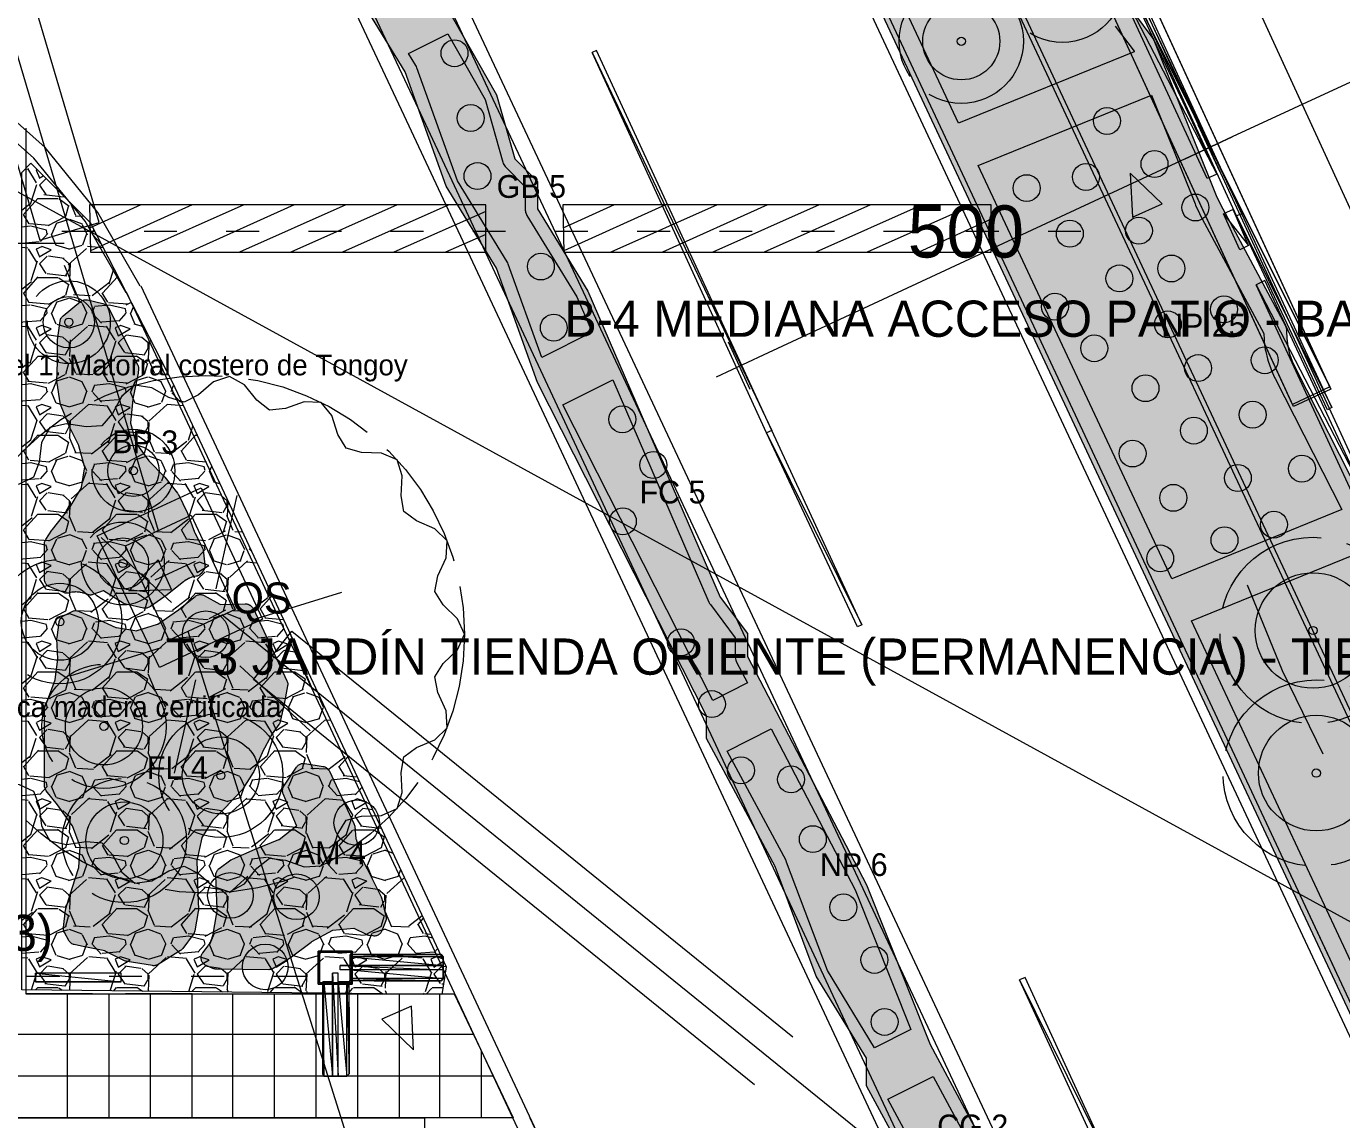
# Model space of a CAD drawing. Header units: metres. Extents: x 1 to 213, y 1 to 147.
# Drawn here: x 90.27 to 102.97, y 90.51 to 101.07 of the extents above; entities that cross this region are included whole.
import ezdxf

# ---------------------------------------------------------------- set-up
doc = ezdxf.new("R2010")
doc.units = ezdxf.units.M
doc.linetypes.add('DASHED', pattern=[1.524, 1.27, -0.254])
doc.layers.get('0').update_dxf_attribs({"lineweight": 0, "plot": 0})
for name, color, linetype, lineweight, plot in [('00-BASE-ARQUITECTURA', 8, 'Continuous', 0, False), ('00-BASE-TEXTO', 8, 'Continuous', 0, False), ('PJ-ARBOLES', 94, 'Continuous', 0, False), ('PJ-ARBUSTOS', 82, 'Continuous', 0, False), ('PJ-COPA-ADULTA', 8, 'DASHED', 0, False), ('PJ-CUBRESUELOS', 150, 'Continuous', 0, False), ('PJ-ETIQUETAS', 7, 'Continuous', 0, False), ('PJ-GRAVILLA', 42, 'Continuous', 0, False), ('PJ-HERBACEAS', 212, 'Continuous', 0, False), ('PJ-LIMITE-JARDIN', 7, 'Continuous', 0, False), ('PJ-MASAS', 92, 'Continuous', 0, False), ('PJ-MASAS-RELLENO', 92, 'Continuous', 0, False), ('PJ-MOBILIARIO', 34, 'Continuous', 0, False), ('PJ-RIEGO-SECTORES', 5, 'Continuous', 0, False), ('PJ-ZONAS-TIPOLOGIA', 30, 'Continuous', 0, False)]:
    doc.layers.add(name, color=color, linetype=linetype, lineweight=lineweight, plot=plot)

# ---------------------------------------------------------------- blocks, each defined once
blk = doc.blocks.new('PJ_GB')
blk.add_circle((0, 0), 0.13)
for tag, p, height in [('CODIGO', (0.15, 0.15), 0.2), ('ESPECIE', (0.15, -0.1), 0.15), ('ZONA', (0.15, -0.3), 0.15)]:
    blk.add_attdef(tag, p, '', height=height)
blk = doc.blocks.new('PJ_FC')
blk.add_circle((0, 0), 0.13)
for tag, p, height in [('CODIGO', (0.15, 0.15), 0.2), ('ESPECIE', (0.15, -0.1), 0.15), ('ZONA', (0.15, -0.3), 0.15)]:
    blk.add_attdef(tag, p, '', height=height)
blk = doc.blocks.new('PJ_NP')
blk.add_circle((0, 0), 0.13)
for tag, p, height in [('CODIGO', (0.15, 0.15), 0.2), ('ESPECIE', (0.15, -0.1), 0.15), ('ZONA', (0.15, -0.3), 0.15)]:
    blk.add_attdef(tag, p, '', height=height)
blk = doc.blocks.new('PJ_QS')
for p, q in [((0.1, 0.439), (0.305, 1.341)), ((-0.33, 0.306), (-1.009, 0.934)), ((0.43, 0.133), (1.314, 0.406)), ((-0.43, -0.133), (-1.314, -0.406)), ((0.33, -0.306), (1.009, -0.934)), ((-0.1, -0.439), (-0.305, -1.341))]:
    blk.add_line(p, q)
blk.add_lwpolyline([(2.5, 0), (2.433, 0.15), (2.295, 0.284), (2.212, 0.413), (2.243, 0.564), (2.323, 0.739), (2.331, 0.903), (2.214, 1.019), (2.037, 1.094), (1.913, 1.184), (1.887, 1.336), (1.899, 1.528), (1.848, 1.684), (1.697, 1.75), (1.505, 1.756), (1.356, 1.796), (1.277, 1.928), (1.219, 2.111), (1.114, 2.238), (0.95, 2.245), (0.769, 2.181), (0.616, 2.164), (0.495, 2.259), (0.374, 2.409), (0.231, 2.489), (0.075, 2.436), (-0.071, 2.311), (-0.208, 2.24), (-0.355, 2.285), (-0.521, 2.381), (-0.684, 2.405), (-0.81, 2.299), (-0.901, 2.13), (-1.003, 2.014), (-1.156, 2.003), (-1.346, 2.032), (-1.507, 1.995), (-1.586, 1.851), (-1.61, 1.66), (-1.663, 1.516), (-1.802, 1.45), (-1.989, 1.408), (-2.126, 1.316), (-2.147, 1.153), (-2.101, 0.967), (-2.098, 0.813), (-2.204, 0.701), (-2.364, 0.595), (-2.457, 0.459), (-2.419, 0.3), (-2.308, 0.142), (-2.25, 0), (-2.308, -0.142), (-2.419, -0.3), (-2.457, -0.459), (-2.364, -0.595), (-2.204, -0.701), (-2.098, -0.813), (-2.101, -0.967), (-2.147, -1.153), (-2.126, -1.316), (-1.989, -1.408), (-1.802, -1.45), (-1.663, -1.516), (-1.61, -1.66), (-1.586, -1.851), (-1.507, -1.995), (-1.346, -2.032), (-1.156, -2.003), (-1.003, -2.014), (-0.901, -2.13), (-0.81, -2.299), (-0.684, -2.405), (-0.521, -2.381), (-0.355, -2.285), (-0.208, -2.24), (-0.071, -2.311), (0.075, -2.436), (0.231, -2.489), (0.374, -2.409), (0.495, -2.259), (0.616, -2.164), (0.769, -2.181), (0.95, -2.245), (1.114, -2.238), (1.219, -2.111), (1.277, -1.928), (1.356, -1.796), (1.505, -1.756), (1.697, -1.75), (1.848, -1.684), (1.899, -1.528), (1.887, -1.336), (1.913, -1.184), (2.037, -1.094), (2.214, -1.019), (2.331, -0.903), (2.323, -0.739), (2.243, -0.564), (2.212, -0.413), (2.295, -0.284), (2.433, -0.15), (2.5, 0)], close=True)
blk.add_circle((0, 0), 0.225)
for tag, p, height in [('CODIGO', (0.15, 0.15), 0.2), ('ESPECIE', (0.15, -0.1), 0.15), ('ZONA', (0.15, -0.3), 0.15)]:
    blk.add_attdef(tag, p, '', height=height)
blk = doc.blocks.new('PJ_FL')
for radius in [0.372, 0.04]:
    blk.add_circle((0, 0), radius)
for tag, p, height in [('CODIGO', (0.15, 0.15), 0.2), ('ESPECIE', (0.15, -0.1), 0.15), ('ZONA', (0.15, -0.3), 0.15)]:
    blk.add_attdef(tag, p, '', height=height)
blk = doc.blocks.new('PJ_BP')
for radius in [0.248, 0.04]:
    blk.add_circle((0, 0), radius)
for tag, p, height in [('CODIGO', (0.15, 0.15), 0.2), ('ESPECIE', (0.15, -0.1), 0.15), ('ZONA', (0.15, -0.3), 0.15)]:
    blk.add_attdef(tag, p, '', height=height)
blk = doc.blocks.new('PJ_AM')
blk.add_circle((0, 0), 0.22)
for tag, p, height in [('CODIGO', (0.15, 0.15), 0.2), ('ESPECIE', (0.15, -0.1), 0.15), ('ZONA', (0.15, -0.3), 0.15)]:
    blk.add_attdef(tag, p, '', height=height)
blk = doc.blocks.new('PJ_HS')
for radius in [0.558, 0.04]:
    blk.add_circle((0, 0), radius)
for tag, p, height in [('CODIGO', (0.15, 0.15), 0.2), ('ESPECIE', (0.15, -0.1), 0.15), ('ZONA', (0.15, -0.3), 0.15)]:
    blk.add_attdef(tag, p, '', height=height)
blk = doc.blocks.new('PJ_BA')
for radius in [0.372, 0.04]:
    blk.add_circle((0, 0), radius)
for tag, p, height in [('CODIGO', (0.15, 0.15), 0.2), ('ESPECIE', (0.15, -0.1), 0.15), ('ZONA', (0.15, -0.3), 0.15)]:
    blk.add_attdef(tag, p, '', height=height)

msp = doc.modelspace()

# ---------------------------------------------------------------- hatches: boundary and pattern name
at = {"layer": 'PJ-GRAVILLA'}
h = msp.add_hatch(dxfattribs=at)
h.set_pattern_fill('GRAVEL', scale=0.03)
h.paths.add_polyline_path([(90.399, 107.685), (91.413, 106.759), (92.031, 105.966), (93.089, 104.069), (93.177, 103.628), (93.662, 102.835), (94.059, 101.732), (94.809, 100.409), (94.985, 99.792), (95.206, 99.571), (95.206, 99.307), (95.691, 98.513), (96.97, 95.559), (97.234, 95.206), (97.234, 94.985), (98.381, 92.781), (98.998, 91.237), (99.66, 90.002), (99.66, 89.782), (99.924, 89.473), (100.012, 89.076), (99.704, 88.768), (99.263, 88.988), (99.263, 89.209), (98.381, 90.84), (98.381, 91.105), (97.896, 91.899), (97.499, 92.957), (96.837, 94.192), (96.837, 94.412), (95.206, 97.631), (94.809, 98.734), (94.324, 99.527), (93.927, 100.63), (93.442, 101.424), (92.516, 103.584), (91.943, 104.158), (91.546, 104.29), (91.193, 104.643), (90.928, 104.687), (90.355, 105.084), (90.399, 107.685)])
h = msp.add_hatch(dxfattribs=at)
h.set_pattern_fill('GRAVEL', scale=0.03)
h.paths.add_polyline_path([(96.457, 105.666), (98.275, 106.618), (98.292, 106.626), (98.306, 106.613), (98.72, 106.2), (98.733, 106.186), (98.739, 106.168), (98.923, 105.579), (98.947, 105.515), (98.975, 105.453), (99.009, 105.393), (99.385, 104.792), (99.394, 104.775), (99.402, 104.757), (99.952, 103.304), (99.986, 103.227), (100.028, 103.153), (100.077, 103.085), (100.134, 103.022), (100.262, 102.893), (100.276, 102.878), (100.285, 102.859), (100.855, 101.394), (100.884, 101.327), (100.919, 101.264), (100.96, 101.203), (101.148, 100.953), (101.158, 100.938), (101.165, 100.922), (101.76, 99.436), (101.797, 99.356), (102.429, 98.178), (102.437, 98.16), (102.438, 98.141), (102.438, 98.131), (102.441, 98.056), (102.452, 97.982), (102.469, 97.909), (102.494, 97.838), (102.525, 97.769), (103.794, 95.272), (103.803, 95.249), (103.81, 95.226), (103.893, 94.868), (103.914, 94.794), (103.942, 94.722), (103.977, 94.653), (104.018, 94.588), (104.065, 94.527), (104.189, 94.383), (104.201, 94.368), (104.202, 94.333), (104.21, 94.253), (104.226, 94.175), (104.25, 94.099), (104.281, 94.026), (104.319, 93.956), (104.677, 93.369), (104.686, 93.353), (104.693, 93.337), (105.277, 91.836), (105.307, 91.768), (105.344, 91.702), (105.735, 91.077), (105.744, 91.06), (105.752, 91.042), (106.302, 89.59), (106.336, 89.513), (106.378, 89.439), (106.427, 89.37), (106.484, 89.307), (106.613, 89.178), (106.626, 89.164), (106.627, 89.145), (106.627, 89.137), (106.631, 89.062), (106.641, 88.986), (106.659, 88.913), (106.684, 88.841), (106.715, 88.772), (107.5, 87.241), (107.516, 87.207), (108.087, 85.779), (108.116, 85.715), (108.15, 85.654), (108.19, 85.596), (108.379, 85.344), (108.39, 85.328), (108.398, 85.309), (108.76, 84.302), (108.792, 84.227), (108.83, 84.156), (109.262, 83.449), (109.272, 83.431), (109.28, 83.413), (109.642, 82.406), (109.673, 82.331), (109.712, 82.26), (110.146, 81.551), (110.154, 81.535), (110.161, 81.519), (110.723, 80.075), (110.76, 79.993), (110.806, 79.916), (110.861, 79.845), (111.022, 79.657), (111.036, 79.639), (111.045, 79.619), (111.638, 78.094), (111.675, 78.012), (112.572, 76.303), (112.579, 76.288), (112.584, 76.271), (112.668, 75.906), (112.689, 75.832), (112.717, 75.76), (112.752, 75.692), (112.793, 75.627), (112.84, 75.566), (112.965, 75.42), (112.976, 75.406), (112.985, 75.39), (113.585, 74.103), (113.593, 74.083), (113.594, 74.078), (113.601, 74.011), (113.617, 73.934), (113.64, 73.86), (113.67, 73.787), (113.708, 73.718), (113.752, 73.653), (113.848, 73.524), (113.858, 73.51), (113.865, 73.494), (114.46, 72.008), (114.497, 71.927), (115.128, 70.749), (115.137, 70.732), (115.138, 70.712), (115.138, 70.709), (115.142, 70.632), (115.153, 70.555), (115.171, 70.48), (115.197, 70.407), (115.23, 70.336), (116.011, 68.853), (116.019, 68.835), (116.02, 68.802), (116.028, 68.722), (116.044, 68.644), (116.068, 68.568), (116.099, 68.494), (116.137, 68.424), (116.494, 67.839), (116.504, 67.821), (116.512, 67.802), (116.852, 66.857), (116.88, 66.79), (116.913, 66.726), (116.953, 66.665), (116.997, 66.608), (117.153, 66.426), (117.165, 66.41), (117.167, 66.37), (117.167, 66.37), (117.17, 66.313), (117.182, 66.235), (117.201, 66.158), (117.228, 66.084), (117.262, 66.012), (117.775, 65.06), (117.783, 65.043), (117.789, 65.025), (117.983, 64.407), (118.007, 64.339), (118.038, 64.274), (118.922, 62.589), (118.929, 62.574), (118.934, 62.557), (119.018, 62.192), (119.039, 62.118), (119.067, 62.046), (119.102, 61.977), (119.143, 61.912), (119.19, 61.851), (119.313, 61.709), (119.326, 61.691), (119.335, 61.672), (119.604, 61), (113.028, 61), (113.951, 62.424), (113.988, 62.487), (114.019, 62.554), (114.291, 63.213), (114.301, 63.235), (114.314, 63.255), (114.889, 64.045), (114.931, 64.11), (114.967, 64.179), (114.997, 64.251), (115.019, 64.326), (115.034, 64.402), (115.047, 64.494), (115.051, 64.514), (115.062, 64.531), (115.161, 64.657), (115.206, 64.722), (115.246, 64.792), (115.277, 64.865), (115.302, 64.941), (115.319, 65.019), (115.328, 65.099), (115.329, 65.179), (115.321, 65.258), (115.307, 65.337), (115.284, 65.413), (115.254, 65.487), (96.449, 105.64), (96.442, 105.657), (96.457, 105.666)])
h = msp.add_hatch(dxfattribs=at)
h.set_pattern_fill('GRAVEL', scale=0.03)
h.paths.add_polyline_path([(90.311, 99.748), (90.884, 99.175), (91.678, 97.631), (94.324, 91.987), (94.28, 91.722), (90.223, 91.766), (90.223, 99.66), (90.311, 99.748)])
at = {"layer": 'PJ-MASAS-RELLENO'}
for points in [[(99.195, 104.68), (99.197, 104.677), (99.198, 104.674), (99.746, 103.226), (99.75, 103.216), (99.784, 103.138), (99.795, 103.117), (99.837, 103.044), (99.85, 103.024), (99.899, 102.956), (99.914, 102.938), (99.971, 102.875), (99.979, 102.866), (100.089, 102.756), (100.65, 101.314), (100.653, 101.305), (100.683, 101.238), (100.692, 101.22), (100.727, 101.157), (100.737, 101.14), (100.778, 101.08), (100.784, 101.071), (100.966, 100.83), (100.968, 100.825), (99.27, 100.134), (97.402, 104.124), (99.108, 104.818), (99.195, 104.68)], [(94.698, 100.363), (94.87, 99.759), (94.874, 99.747), (94.879, 99.736), (94.885, 99.726), (94.892, 99.716), (94.901, 99.707), (95.086, 99.522), (95.086, 99.307), (95.086, 99.296), (95.088, 99.285), (95.09, 99.274), (95.094, 99.264), (95.098, 99.254), (95.103, 99.244), (95.584, 98.458), (95.732, 98.117), (95.247, 97.872), (94.922, 98.774), (94.917, 98.786), (94.911, 98.796), (94.433, 99.58), (94.04, 100.67), (94.035, 100.682), (94.029, 100.692), (93.96, 100.807), (94.338, 100.998), (94.698, 100.363)], [(101.556, 99.355), (101.56, 99.344), (101.598, 99.263), (101.603, 99.252), (102.219, 98.103), (102.222, 98.046), (102.224, 98.025), (102.234, 97.951), (102.238, 97.931), (102.255, 97.858), (102.261, 97.838), (102.286, 97.767), (102.293, 97.747), (102.324, 97.679), (102.328, 97.669), (102.972, 96.404), (101.33, 95.736), (99.461, 99.726), (101.135, 100.407), (101.556, 99.355)], [(90.443, 96.072), (90.443, 96.08), (90.444, 96.088), (90.446, 96.095), (90.449, 96.103), (90.452, 96.11), (90.456, 96.116), (90.515, 96.206), (90.519, 96.212), (90.678, 96.41), (90.681, 96.414), (90.799, 96.613), (90.8, 96.615), (90.8, 96.617), (90.831, 96.816), (90.831, 96.818), (90.83, 96.82), (90.774, 97.019), (90.774, 97.021), (90.773, 97.023), (90.676, 97.222), (90.674, 97.227), (90.598, 97.419), (90.595, 97.427), (90.593, 97.436), (90.564, 97.623), (90.563, 97.63), (90.563, 97.638), (90.569, 97.833), (90.569, 97.834), (90.568, 98.031), (90.569, 98.042), (90.593, 98.223), (90.594, 98.23), (90.596, 98.237), (90.599, 98.244), (90.602, 98.251), (90.606, 98.257), (90.611, 98.263), (90.616, 98.269), (90.622, 98.274), (90.789, 98.412), (90.796, 98.416), (90.803, 98.421), (90.81, 98.424), (90.818, 98.427), (90.826, 98.428), (90.834, 98.429), (90.842, 98.43), (90.85, 98.429), (90.858, 98.428), (91.007, 98.393), (91.015, 98.391), (91.022, 98.388), (91.029, 98.385), (91.035, 98.38), (91.041, 98.376), (91.047, 98.37), (91.052, 98.365), (91.056, 98.358), (91.06, 98.352), (91.342, 97.804), (91.345, 97.797), (91.348, 97.789), (91.35, 97.782), (91.351, 97.774), (91.351, 97.766), (91.35, 97.758), (91.347, 97.728), (91.346, 97.721), (91.296, 97.473), (91.295, 97.469), (91.274, 97.24), (91.274, 97.238), (91.274, 97.237), (91.328, 97.042), (91.329, 97.04), (91.33, 97.038), (91.451, 96.876), (91.455, 96.872), (91.6, 96.723), (91.606, 96.716), (91.727, 96.563), (91.732, 96.556), (91.736, 96.548), (91.82, 96.377), (91.823, 96.37), (91.892, 96.185), (91.894, 96.181), (91.967, 96.037), (91.97, 96.031), (91.973, 96.024), (91.974, 96.018), (91.976, 96.011), (91.993, 95.873), (91.994, 95.865), (91.993, 95.857), (91.992, 95.849), (91.991, 95.841), (91.988, 95.833), (91.985, 95.826), (91.981, 95.819), (91.976, 95.813), (91.957, 95.788), (91.951, 95.782), (91.945, 95.777), (91.939, 95.772), (91.932, 95.768), (91.924, 95.764), (91.917, 95.762), (91.909, 95.76), (91.892, 95.757), (91.89, 95.756), (91.884, 95.755), (91.882, 95.754), (91.867, 95.75), (91.865, 95.75), (91.86, 95.748), (91.858, 95.747), (91.843, 95.741), (91.841, 95.74), (91.836, 95.738), (91.834, 95.737), (91.82, 95.73), (91.819, 95.729), (91.813, 95.726), (91.812, 95.725), (91.799, 95.716), (91.797, 95.715), (91.792, 95.711), (91.791, 95.711), (91.785, 95.706), (91.784, 95.705), (91.632, 95.584), (91.628, 95.581), (91.467, 95.468), (91.46, 95.463), (91.453, 95.46), (91.445, 95.457), (91.438, 95.455), (91.43, 95.453), (91.422, 95.451), (91.414, 95.451), (91.406, 95.452), (91.398, 95.453), (91.229, 95.489), (91.222, 95.491), (91.216, 95.493), (91.21, 95.496), (91.203, 95.499), (91.013, 95.618), (91.012, 95.618), (91.01, 95.618), (90.911, 95.583), (90.904, 95.581), (90.897, 95.579), (90.889, 95.578), (90.882, 95.578), (90.874, 95.579), (90.867, 95.58), (90.86, 95.582), (90.853, 95.585), (90.848, 95.586), (90.848, 95.587), (90.84, 95.59), (90.839, 95.59), (90.834, 95.592), (90.832, 95.593), (90.817, 95.598), (90.815, 95.598), (90.809, 95.6), (90.808, 95.6), (90.792, 95.603), (90.791, 95.604), (90.785, 95.605), (90.783, 95.605), (90.767, 95.607), (90.766, 95.607), (90.76, 95.607), (90.758, 95.607), (90.742, 95.608), (90.74, 95.608), (90.735, 95.607), (90.733, 95.607), (90.717, 95.606), (90.715, 95.606), (90.709, 95.605), (90.708, 95.605), (90.692, 95.602), (90.69, 95.602), (90.685, 95.601), (90.683, 95.6), (90.681, 95.6), (90.674, 95.598), (90.666, 95.597), (90.659, 95.597), (90.651, 95.597), (90.644, 95.598), (90.637, 95.6), (90.63, 95.602), (90.493, 95.657), (90.486, 95.661), (90.479, 95.665), (90.473, 95.669), (90.467, 95.674), (90.461, 95.68), (90.457, 95.687), (90.452, 95.693), (90.449, 95.701), (90.446, 95.708), (90.444, 95.716), (90.443, 95.724), (90.443, 95.731), (90.443, 96.072)], [(96.86, 95.511), (96.866, 95.498), (96.874, 95.487), (97.114, 95.166), (97.114, 94.985), (97.115, 94.974), (97.117, 94.962), (97.119, 94.951), (97.123, 94.94), (97.128, 94.93), (97.232, 94.729), (96.897, 94.56), (95.45, 97.414), (95.931, 97.657), (96.86, 95.511)], [(103.595, 95.178), (103.596, 95.174), (103.597, 95.17), (103.679, 94.819), (103.681, 94.808), (103.702, 94.734), (103.709, 94.714), (103.737, 94.642), (103.745, 94.623), (103.78, 94.554), (103.791, 94.536), (103.832, 94.471), (103.844, 94.453), (103.891, 94.392), (103.898, 94.384), (103.987, 94.281), (103.992, 94.231), (103.995, 94.21), (104.011, 94.132), (104.016, 94.11), (104.04, 94.034), (104.047, 94.014), (104.078, 93.94), (104.088, 93.921), (104.126, 93.851), (104.131, 93.841), (104.487, 93.258), (104.489, 93.256), (104.49, 93.253), (104.983, 91.986), (103.39, 91.338), (101.521, 95.328), (103.176, 96.001), (103.595, 95.178)], [(90.786, 93.149), (90.786, 93.151), (90.713, 93.349), (90.712, 93.35), (90.711, 93.352), (90.568, 93.551), (90.567, 93.552), (90.46, 93.689), (90.455, 93.696), (90.452, 93.702), (90.449, 93.709), (90.446, 93.716), (90.444, 93.724), (90.443, 93.731), (90.443, 93.739), (90.443, 94.486), (90.443, 94.493), (90.444, 94.5), (90.446, 94.508), (90.448, 94.515), (90.451, 94.522), (90.469, 94.557), (90.471, 94.561), (90.545, 94.758), (90.546, 94.76), (90.546, 94.762), (90.571, 94.96), (90.571, 94.961), (90.571, 94.963), (90.563, 95.156), (90.563, 95.163), (90.564, 95.169), (90.584, 95.317), (90.585, 95.324), (90.587, 95.332), (90.59, 95.339), (90.593, 95.346), (90.598, 95.353), (90.602, 95.359), (90.608, 95.364), (90.614, 95.369), (90.62, 95.374), (90.627, 95.378), (90.709, 95.419), (90.716, 95.422), (90.724, 95.425), (90.731, 95.427), (90.739, 95.428), (90.747, 95.428), (90.755, 95.427), (90.762, 95.426), (90.77, 95.424), (90.777, 95.421), (90.933, 95.354), (90.934, 95.354), (91.133, 95.265), (91.135, 95.264), (91.137, 95.264), (91.335, 95.234), (91.336, 95.234), (91.338, 95.235), (91.535, 95.297), (91.537, 95.297), (91.539, 95.298), (91.737, 95.437), (91.739, 95.439), (91.897, 95.565), (91.903, 95.57), (91.91, 95.574), (91.917, 95.577), (91.925, 95.58), (91.932, 95.581), (91.94, 95.582), (91.948, 95.583), (91.956, 95.582), (91.964, 95.581), (91.971, 95.579), (91.979, 95.576), (91.986, 95.573), (92.137, 95.489), (92.139, 95.488), (92.141, 95.488), (92.38, 95.494), (92.388, 95.494), (92.396, 95.493), (92.404, 95.491), (92.411, 95.489), (92.418, 95.486), (92.425, 95.482), (92.43, 95.479), (92.436, 95.474), (92.442, 95.469), (92.447, 95.464), (92.452, 95.458), (92.456, 95.452), (92.46, 95.445), (92.785, 94.751), (92.788, 94.743), (92.791, 94.735), (92.792, 94.727), (92.793, 94.718), (92.793, 94.71), (92.791, 94.702), (92.758, 94.526), (92.757, 94.524), (92.72, 94.358), (92.718, 94.35), (92.715, 94.343), (92.712, 94.336), (92.707, 94.329), (92.641, 94.237), (92.639, 94.233), (92.545, 94.058), (92.544, 94.055), (92.464, 93.875), (92.458, 93.865), (92.358, 93.706), (92.354, 93.7), (92.349, 93.694), (92.215, 93.552), (92.214, 93.55), (92.071, 93.407), (92.07, 93.405), (92.069, 93.403), (91.962, 93.237), (91.961, 93.235), (91.961, 93.234), (91.916, 93.027), (91.915, 93.024), (91.915, 93.022), (91.92, 92.78), (91.92, 92.779), (91.93, 92.54), (91.929, 92.531), (91.928, 92.522), (91.894, 92.334), (91.892, 92.327), (91.89, 92.32), (91.887, 92.313), (91.883, 92.306), (91.879, 92.3), (91.778, 92.166), (91.774, 92.16), (91.768, 92.155), (91.763, 92.15), (91.757, 92.146), (91.541, 92.011), (91.534, 92.007), (91.526, 92.004), (91.518, 92.002), (91.51, 92), (91.502, 91.999), (91.494, 91.999), (91.486, 92), (91.24, 92.04), (91.232, 92.041), (91.224, 92.044), (91.217, 92.047), (91.029, 92.14), (91.028, 92.141), (91.026, 92.142), (90.831, 92.18), (90.828, 92.18), (90.729, 92.203), (90.722, 92.205), (90.715, 92.208), (90.708, 92.211), (90.702, 92.215), (90.696, 92.22), (90.69, 92.225), (90.685, 92.231), (90.681, 92.237), (90.677, 92.243), (90.635, 92.321), (90.631, 92.329), (90.629, 92.336), (90.627, 92.344), (90.626, 92.352), (90.625, 92.361), (90.626, 92.369), (90.647, 92.538), (90.648, 92.545), (90.65, 92.552), (90.711, 92.746), (90.711, 92.746), (90.775, 92.946), (90.776, 92.948), (90.776, 92.949), (90.786, 93.147), (90.786, 93.149)], [(98.272, 92.73), (98.811, 91.382), (98.461, 91.204), (98.004, 91.951), (97.611, 92.999), (97.605, 93.014), (97.038, 94.071), (97.463, 94.286), (98.272, 92.73)], [(92.003, 92.002), (91.996, 92.005), (91.989, 92.01), (91.983, 92.014), (91.977, 92.02), (91.972, 92.026), (91.967, 92.033), (91.963, 92.04), (91.96, 92.047), (91.958, 92.055), (91.956, 92.062), (91.955, 92.07), (91.955, 92.078), (91.956, 92.086), (91.957, 92.094), (91.96, 92.102), (91.963, 92.109), (91.967, 92.116), (91.971, 92.123), (92.023, 92.192), (92.023, 92.193), (92.028, 92.199), (92.028, 92.2), (92.032, 92.205), (92.033, 92.206), (92.04, 92.219), (92.041, 92.22), (92.044, 92.225), (92.045, 92.227), (92.051, 92.24), (92.052, 92.242), (92.054, 92.247), (92.055, 92.248), (92.06, 92.262), (92.061, 92.264), (92.063, 92.269), (92.063, 92.271), (92.067, 92.285), (92.068, 92.287), (92.069, 92.293), (92.069, 92.294), (92.071, 92.301), (92.071, 92.302), (92.105, 92.489), (92.105, 92.49), (92.107, 92.499), (92.107, 92.5), (92.108, 92.507), (92.108, 92.509), (92.109, 92.527), (92.109, 92.529), (92.11, 92.536), (92.11, 92.538), (92.109, 92.546), (92.109, 92.548), (92.1, 92.784), (92.1, 92.786), (92.098, 92.872), (92.098, 92.88), (92.099, 92.887), (92.101, 92.895), (92.103, 92.902), (92.106, 92.909), (92.11, 92.916), (92.115, 92.922), (92.12, 92.928), (92.125, 92.933), (92.131, 92.938), (92.244, 93.021), (92.252, 93.025), (92.26, 93.029), (92.478, 93.123), (92.479, 93.123), (92.705, 93.218), (92.706, 93.218), (92.708, 93.219), (92.877, 93.35), (92.879, 93.351), (92.878, 93.353), (92.749, 93.658), (92.746, 93.666), (92.744, 93.674), (92.743, 93.681), (92.742, 93.689), (92.743, 93.697), (92.744, 93.705), (92.746, 93.713), (92.748, 93.72), (92.752, 93.727), (92.756, 93.734), (92.877, 93.917), (92.882, 93.923), (92.887, 93.929), (92.893, 93.934), (92.899, 93.939), (92.905, 93.943), (92.912, 93.946), (92.919, 93.949), (92.926, 93.951), (92.934, 93.952), (92.942, 93.953), (92.949, 93.953), (92.957, 93.952), (93.135, 93.923), (93.142, 93.921), (93.15, 93.919), (93.157, 93.916), (93.164, 93.912), (93.17, 93.908), (93.176, 93.903), (93.182, 93.897), (93.187, 93.891), (93.191, 93.885), (93.194, 93.878), (93.432, 93.372), (93.435, 93.363), (93.437, 93.355), (93.439, 93.346), (93.451, 93.223), (93.452, 93.221), (93.452, 93.22), (93.512, 93.024), (93.512, 93.023), (93.513, 93.021), (93.607, 92.84), (93.608, 92.839), (93.695, 92.664), (93.699, 92.655), (93.701, 92.646), (93.741, 92.474), (93.742, 92.466), (93.743, 92.458), (93.743, 92.45), (93.742, 92.442), (93.74, 92.434), (93.737, 92.426), (93.702, 92.336), (93.699, 92.329), (93.694, 92.322), (93.69, 92.315), (93.684, 92.309), (93.678, 92.303), (93.672, 92.299), (93.665, 92.294), (93.657, 92.291), (93.65, 92.288), (93.642, 92.287), (93.634, 92.285), (93.626, 92.285), (93.617, 92.286), (93.577, 92.291), (93.568, 92.293), (93.56, 92.295), (93.552, 92.299), (93.435, 92.357), (93.433, 92.357), (93.432, 92.357), (93.229, 92.34), (93.227, 92.339), (93.225, 92.338), (93.023, 92.228), (93.018, 92.224), (92.815, 92.072), (92.809, 92.068), (92.652, 91.972), (92.646, 91.969), (92.639, 91.966), (92.632, 91.963), (92.625, 91.962), (92.617, 91.961), (92.61, 91.96), (92.1, 91.966), (92.092, 91.966), (92.084, 91.968), (92.077, 91.97), (92.069, 91.973), (92.003, 92.002)], [(99.54, 89.972), (99.54, 89.782), (99.54, 89.77), (99.542, 89.758), (99.545, 89.746), (99.549, 89.735), (99.555, 89.724), (99.561, 89.713), (99.569, 89.704), (99.814, 89.418), (99.856, 89.228), (99.456, 89.026), (99.383, 89.062), (99.383, 89.209), (99.382, 89.221), (99.38, 89.232), (99.378, 89.244), (99.373, 89.255), (99.368, 89.266), (98.588, 90.709), (99.026, 90.93), (99.54, 89.972)]]:
    msp.add_hatch(color=7, dxfattribs=at).paths.add_polyline_path(points)

# ---------------------------------------------------------------- linework, layer by layer
at = {"layer": '00-BASE-ARQUITECTURA'}
for points in [[(132.733, 32.681), (129.96, 38.513), (126.753, 45.678), (123.451, 52.758), (120.043, 60.007), (116.752, 67.225), (113.566, 74.21), (110.402, 81.365), (106.962, 88.477), (103.628, 95.705), (100.348, 102.806), (97.046, 109.993), (93.786, 117.105), (90.42, 124.481), (87.14, 131.54), (83.753, 138.843), (80.652, 145.574)], [(84.028, 140.663), (126.446, 48.45)], [(84.039, 140.642), (126.457, 48.429)], [(102.909, 91.959), (82.451, 135.647)], [(110.857, 74.623), (103.47, 90.403), (103.48, 90.403), (82.356, 135.498)], [(97.628, 108.945), (97.268, 108.775), (102.856, 97.589), (97.628, 108.945)], [(97.638, 108.924), (97.278, 108.754), (102.866, 97.568), (97.638, 108.924)], [(97.268, 108.775), (102.856, 97.589), (102.496, 97.42), (97.268, 108.775)], [(97.278, 108.754), (102.866, 97.568), (102.507, 97.398), (97.278, 108.754)], [(88.134, 107.685), (91.542, 96.202)], [(115.08, 106.087), (101.914, 100.002)], [(62.099, 92.064), (62.099, 102.097), (64.682, 105.092), (90.389, 105.092), (92.389, 103.812), (94.051, 100.277)], [(62.248, 92.064), (62.248, 102.044), (64.756, 104.934), (90.336, 104.934), (92.273, 103.706), (93.913, 100.214)], [(95.014, 100.214), (93.013, 104.479)], [(94.876, 100.15), (92.876, 104.415)], [(100.316, 102.933), (100.274, 102.912), (102.009, 99.261), (100.316, 102.933)], [(100.274, 102.912), (102.009, 99.261), (101.956, 99.24), (100.274, 102.912)], [(100.813, 101.685), (100.729, 101.642), (101.766, 99.642), (100.813, 101.685)], [(100.729, 101.642), (101.766, 99.642), (101.671, 99.6), (100.729, 101.642)], [(91.367, 98.561), (90.959, 99.274), (90.448, 99.901), (89.85, 100.433), (89.176, 100.861), (88.44, 101.178), (87.657, 101.374), (86.838, 101.441)], [(91.232, 98.498), (90.836, 99.19), (90.341, 99.798), (89.76, 100.314), (89.107, 100.73), (88.393, 101.037), (87.632, 101.228), (86.838, 101.293)], [(95.776, 100.838), (95.733, 100.817), (97.469, 97.166), (95.776, 100.838)], [(95.733, 100.817), (97.469, 97.166), (97.416, 97.144), (95.733, 100.817)], [(104.581, 91.821), (104.348, 91.715), (88.769, 100.245)], [(94.051, 100.277), (99.332, 88.985)], [(93.913, 100.214), (99.205, 88.911)], [(99.967, 89.292), (94.876, 100.15)], [(100.104, 89.355), (95.014, 100.214)], [(101.586, 100.118), (101.798, 99.663)], [(101.798, 99.663), (101.586, 100.118)], [(90.262, 100.087), (90.262, 91.726), (94.4, 91.726), (94.971, 90.53), (68.259, 90.53), (68.259, 90.784), (67.052, 90.784), (67.063, 92.128), (71.064, 92.128)], [(101.914, 100.002), (101.459, 99.79)], [(101.459, 99.79), (101.914, 100.002)], [(101.459, 99.79), (97.384, 97.896)], [(100.93, 99.653), (100.951, 99.229), (101.237, 99.356), (100.93, 99.653)], [(91.373, 99.346), (90.876, 99.123)], [(91.87, 99.346), (90.886, 98.901)], [(92.368, 99.346), (91.341, 98.891)], [(92.855, 99.346), (91.839, 98.891)], [(93.352, 99.346), (92.325, 98.891)], [(93.849, 99.346), (92.823, 98.891)], [(94.347, 99.346), (93.32, 98.891)], [(94.707, 99.282), (93.818, 98.891)], [(95.945, 99.346), (95.448, 99.123)], [(96.442, 99.346), (95.458, 98.901)], [(96.94, 99.346), (95.913, 98.891)], [(97.427, 99.346), (96.411, 98.891)], [(97.924, 99.346), (96.897, 98.891)], [(98.421, 99.346), (97.395, 98.891)], [(98.919, 99.346), (97.892, 98.891)], [(99.416, 99.346), (98.39, 98.891)], [(101.925, 99.303), (101.829, 99.261), (102.073, 98.954), (101.925, 99.303)], [(101.829, 99.261), (102.073, 98.954), (101.988, 98.912), (101.829, 99.261)], [(102.009, 99.261), (101.956, 99.24), (102.877, 97.388), (102.009, 99.261)], [(101.956, 99.24), (102.877, 97.388), (102.835, 97.367), (101.956, 99.24)], [(99.586, 99.208), (98.887, 98.891)], [(90.177, 98.975), (90.632, 98.975)], [(90.611, 99.092), (90.928, 99.092)], [(91.405, 99.092), (91.722, 99.092)], [(92.198, 99.092), (92.516, 99.092)], [(92.992, 99.092), (93.31, 99.092)], [(93.786, 99.092), (94.103, 99.092)], [(94.707, 99.06), (94.315, 98.891)], [(94.58, 99.092), (94.897, 99.092)], [(95.373, 99.092), (95.691, 99.092)], [(96.167, 99.092), (96.485, 99.092)], [(96.961, 99.092), (97.278, 99.092)], [(97.755, 99.092), (98.072, 99.092)], [(98.548, 99.092), (98.866, 99.092)], [(99.342, 99.092), (99.66, 99.092)], [(100.136, 99.092), (100.453, 99.092)], [(90.632, 98.764), (90.78, 98.414)], [(102.231, 98.615), (102.147, 98.573), (103.184, 96.573), (102.231, 98.615)], [(91.235, 98.499), (96.442, 87.376)], [(91.373, 98.563), (96.58, 87.439)], [(102.147, 98.573), (103.184, 96.573), (103.089, 96.531), (102.147, 98.573)], [(97.046, 98.023), (97.257, 97.568)], [(97.384, 97.896), (96.929, 97.684)], [(97.469, 97.166), (97.416, 97.144), (98.337, 95.292), (97.469, 97.166)], [(97.416, 97.144), (98.337, 95.292), (98.294, 95.271), (97.416, 97.144)], [(91.257, 95.62), (91.669, 95.631), (91.542, 95.917), (91.257, 95.62)], [(91.511, 95.726), (91.902, 95.906)], [(102.792, 94.043), (102.401, 94.848), (102.062, 95.673)], [(106.116, 84.085), (92.156, 95.388)], [(91.828, 95.229), (93.68, 89.344)], [(97.3, 90.847), (92.463, 94.763), (92.833, 95.229), (97.67, 91.313)], [(115.471, 65.109), (102.2, 93.472)], [(94.294, 92.001), (93.299, 92.001), (94.294, 91.959), (94.294, 92.001)], [(93.299, 92.001), (94.294, 91.959), (93.299, 91.959), (93.299, 92.001)], [(94.273, 92.107), (94.273, 92.107), (93.394, 92.107), (94.273, 92.107), (93.394, 92.107), (93.627, 92.107), (94.273, 92.107)], [(94.273, 92.107), (93.394, 92.107), (94.294, 92.086), (94.273, 92.107)], [(93.394, 92.107), (94.294, 92.086), (93.394, 92.086), (93.394, 92.107)], [(94.294, 92.086), (93.394, 92.086), (94.294, 92.001), (94.294, 92.086)], [(93.394, 92.086), (94.294, 92.001), (93.394, 92.001), (93.394, 92.086)], [(94.294, 92.001), (93.394, 92.001), (94.294, 92.001)], [(93.394, 92.001), (94.294, 92.001), (93.394, 92.001)], [(93.627, 92.107), (94.273, 92.107), (94.294, 92.086), (94.294, 91.874), (94.273, 91.853), (93.627, 91.853)], [(90.59, 91.895), (90.272, 91.895)], [(91.182, 91.927), (90.357, 91.927), (91.182, 91.842), (91.182, 91.927)], [(90.357, 91.927), (91.182, 91.842), (90.357, 91.842), (90.357, 91.927)], [(91.384, 91.895), (91.066, 91.895)], [(92.177, 91.895), (91.86, 91.895)], [(92.971, 91.895), (92.654, 91.895)], [(93.225, 90.932), (93.225, 91.927), (93.278, 90.932), (93.225, 90.932)], [(93.225, 91.927), (93.278, 90.932), (93.278, 91.927), (93.225, 91.927)], [(94.294, 91.959), (93.394, 91.959), (94.294, 91.874), (94.294, 91.959)], [(93.394, 91.959), (94.294, 91.874), (93.394, 91.874), (93.394, 91.959)], [(94.294, 91.874), (93.394, 91.874), (94.273, 91.853), (94.294, 91.874)], [(93.394, 91.874), (94.273, 91.853), (93.394, 91.853), (93.394, 91.874)], [(99.914, 91.884), (99.861, 91.863), (100.782, 90.001), (99.914, 91.884)], [(99.861, 91.863), (100.782, 90.001), (100.729, 89.979), (99.861, 91.863)], [(91.182, 91.842), (90.357, 91.842)], [(93.13, 90.953), (93.13, 90.953), (93.13, 91.842), (93.13, 90.953), (93.13, 91.842), (93.13, 91.599), (93.13, 90.953)], [(93.13, 90.953), (93.13, 91.842), (93.14, 90.932), (93.13, 90.953)], [(93.13, 91.842), (93.14, 90.932), (93.14, 91.842), (93.13, 91.842)], [(93.14, 90.932), (93.14, 91.842), (93.225, 90.932), (93.14, 90.932)], [(93.14, 91.842), (93.225, 90.932), (93.225, 91.842), (93.14, 91.842)], [(93.225, 90.932), (93.225, 91.842), (93.225, 90.932)], [(93.225, 91.842), (93.225, 90.932), (93.225, 91.842)], [(93.278, 90.932), (93.278, 91.842), (93.363, 90.932), (93.278, 90.932)], [(93.278, 91.842), (93.363, 90.932), (93.363, 91.842), (93.278, 91.842)], [(93.363, 90.932), (93.363, 91.842), (93.384, 90.953), (93.363, 90.932)], [(93.363, 91.842), (93.384, 90.953), (93.384, 91.842), (93.363, 91.842)], [(93.627, 91.853), (94.273, 91.853), (93.627, 91.853)], [(90.907, 91.726), (90.262, 91.726)], [(90.664, 90.53), (90.664, 91.726)], [(91.066, 90.53), (91.066, 91.726)], [(91.87, 91.726), (91.225, 91.726)], [(91.468, 90.53), (91.468, 91.726)], [(91.87, 90.53), (91.87, 91.726)], [(92.262, 90.53), (92.262, 91.726)], [(92.664, 90.53), (92.664, 91.726)], [(93.066, 90.53), (93.066, 91.726)], [(93.468, 90.53), (93.468, 91.726)], [(94.008, 91.186), (93.987, 91.609), (93.701, 91.482), (94.008, 91.186)], [(93.871, 90.53), (93.871, 91.726)], [(94.262, 90.53), (94.262, 91.726)], [(93.13, 91.599), (93.13, 90.953), (93.14, 90.932), (93.363, 90.932), (93.384, 90.953), (93.384, 91.599)], [(93.384, 91.599), (93.384, 90.953), (93.384, 91.599)], [(94.59, 91.334), (67.063, 91.334)], [(94.664, 90.53), (94.664, 91.175)], [(94.781, 90.932), (67.052, 90.932)], [(79.34, 90.53), (94.114, 90.53), (94.114, 85.884)], [(95.13, 90.53), (96.548, 87.503)]]:
    msp.add_lwpolyline(points, dxfattribs=at)
for points in [[(97.564, 106.077), (116.656, 65.299), (116.709, 65.32), (97.607, 106.098)], [(90.971, 99.176), (89.193, 105.177), (88.621, 105.008), (90.399, 99.007)], [(94.707, 99.346), (90.876, 99.346), (90.886, 98.891), (94.707, 98.891)], [(99.586, 99.346), (95.448, 99.346), (95.458, 98.891), (99.586, 98.891)], [(90.95, 96.15), (91.955, 96.615), (92.548, 95.345), (91.553, 94.88)], [(91.225, 96.054), (91.86, 96.351), (92.283, 95.44), (91.648, 95.144)], [(93.087, 92.138), (93.087, 91.821), (93.416, 91.821), (93.416, 92.138)], [(93.087, 92.138), (93.416, 92.138), (93.416, 91.821), (93.087, 91.821)], [(93.098, 92.128), (93.098, 91.832), (93.405, 91.832), (93.405, 92.128)], [(93.098, 92.128), (93.405, 92.128), (93.405, 91.832), (93.098, 91.832)], [(91.182, 91.842), (91.182, 91.927), (90.357, 91.927), (90.357, 91.842)]]:
    msp.add_lwpolyline(points, close=True, dxfattribs=at)
at = {"layer": 'PJ-COPA-ADULTA'}
for centre, radius in [((100.274, 101.516), 0.6), ((99.298, 100.926), 0.6), ((90.678, 98.213), 0.4), ((92, 95.2), 2.5), ((91.302, 96.779), 0.4), ((91.2, 95.883), 0.4), ((102.695, 95.236), 0.9), ((90.591, 95.32), 0.6), ((91.017, 94.31), 0.6), ((102.726, 93.859), 0.9), ((92.146, 93.836), 0.6), ((91.215, 93.208), 0.6)]:
    msp.add_circle(centre, radius, dxfattribs=at)
at = {"layer": 'PJ-LIMITE-JARDIN'}
for points in [[(115.254, 65.487), (96.449, 105.64)], [(94.059, 101.732), (94.809, 100.409), (94.985, 99.792), (95.206, 99.571), (95.206, 99.307), (95.691, 98.513), (96.97, 95.559), (97.234, 95.206), (97.234, 94.985), (98.381, 92.781), (98.998, 91.237), (99.66, 90.002)], [(99.263, 89.209), (98.381, 90.84), (98.381, 91.105), (97.896, 91.899), (97.499, 92.957), (96.837, 94.192), (96.837, 94.412), (95.206, 97.631), (94.809, 98.734), (94.324, 99.527), (93.927, 100.63), (93.442, 101.424)], [(100.96, 101.203), (101.148, 100.953), (101.158, 100.938), (101.165, 100.922), (101.76, 99.436), (101.797, 99.356), (102.429, 98.178), (102.437, 98.16), (102.438, 98.141), (102.438, 98.131), (102.441, 98.056), (102.452, 97.982), (102.469, 97.909), (102.494, 97.838), (102.525, 97.769), (103.794, 95.272)]]:
    msp.add_lwpolyline(points, dxfattribs=at)
msp.add_lwpolyline([(90.311, 99.748), (90.884, 99.175), (91.678, 97.631), (94.324, 91.987), (94.28, 91.722), (90.223, 91.766), (90.223, 99.66), (90.311, 99.748)], close=True, dxfattribs=at)
at = {"layer": 'PJ-MASAS'}
for points in [[(100.784, 101.071), (100.966, 100.83), (100.968, 100.825), (99.27, 100.134), (97.402, 104.124)], [(103.39, 91.338), (101.521, 95.328), (103.176, 96.001)]]:
    msp.add_lwpolyline(points, dxfattribs=at)
for points in [[(94.698, 100.363), (94.87, 99.759), (94.874, 99.747), (94.879, 99.736), (94.885, 99.726), (94.892, 99.716), (94.901, 99.707), (95.086, 99.522), (95.086, 99.307), (95.086, 99.296), (95.088, 99.285), (95.09, 99.274), (95.094, 99.264), (95.098, 99.254), (95.103, 99.244), (95.584, 98.458), (95.732, 98.117), (95.247, 97.872), (94.922, 98.774), (94.917, 98.786), (94.911, 98.796), (94.433, 99.58), (94.04, 100.67), (94.035, 100.682), (94.029, 100.692), (93.96, 100.807), (94.338, 100.998), (94.698, 100.363)], [(101.556, 99.355), (101.56, 99.344), (101.598, 99.263), (101.603, 99.252), (102.219, 98.103), (102.222, 98.046), (102.224, 98.025), (102.234, 97.951), (102.238, 97.931), (102.255, 97.858), (102.261, 97.838), (102.286, 97.767), (102.293, 97.747), (102.324, 97.679), (102.328, 97.669), (102.972, 96.404), (101.33, 95.736), (99.461, 99.726), (101.135, 100.407), (101.556, 99.355)], [(90.443, 96.072), (90.443, 96.08), (90.444, 96.088), (90.446, 96.095), (90.449, 96.103), (90.452, 96.11), (90.456, 96.116), (90.515, 96.206), (90.519, 96.212), (90.678, 96.41), (90.681, 96.414), (90.799, 96.613), (90.8, 96.615), (90.8, 96.617), (90.831, 96.816), (90.831, 96.818), (90.83, 96.82), (90.774, 97.019), (90.774, 97.021), (90.773, 97.023), (90.676, 97.222), (90.674, 97.227), (90.598, 97.419), (90.595, 97.427), (90.593, 97.436), (90.564, 97.623), (90.563, 97.63), (90.563, 97.638), (90.569, 97.833), (90.569, 97.834), (90.568, 98.031), (90.569, 98.042), (90.593, 98.223), (90.594, 98.23), (90.596, 98.237), (90.599, 98.244), (90.602, 98.251), (90.606, 98.257), (90.611, 98.263), (90.616, 98.269), (90.622, 98.274), (90.789, 98.412), (90.796, 98.416), (90.803, 98.421), (90.81, 98.424), (90.818, 98.427), (90.826, 98.428), (90.834, 98.429), (90.842, 98.43), (90.85, 98.429), (90.858, 98.428), (91.007, 98.393), (91.015, 98.391), (91.022, 98.388), (91.029, 98.385), (91.035, 98.38), (91.041, 98.376), (91.047, 98.37), (91.052, 98.365), (91.056, 98.358), (91.06, 98.352), (91.342, 97.804), (91.345, 97.797), (91.348, 97.789), (91.35, 97.782), (91.351, 97.774), (91.351, 97.766), (91.35, 97.758), (91.347, 97.728), (91.346, 97.721), (91.296, 97.473), (91.295, 97.469), (91.274, 97.24), (91.274, 97.238), (91.274, 97.237), (91.328, 97.042), (91.329, 97.04), (91.33, 97.038), (91.451, 96.876), (91.455, 96.872), (91.6, 96.723), (91.606, 96.716), (91.727, 96.563), (91.732, 96.556), (91.736, 96.548), (91.82, 96.377), (91.823, 96.37), (91.892, 96.185), (91.894, 96.181), (91.967, 96.037), (91.97, 96.031), (91.973, 96.024), (91.974, 96.018), (91.976, 96.011), (91.993, 95.873), (91.994, 95.865), (91.993, 95.857), (91.992, 95.849), (91.991, 95.841), (91.988, 95.833), (91.985, 95.826), (91.981, 95.819), (91.976, 95.813), (91.957, 95.788), (91.951, 95.782), (91.945, 95.777), (91.939, 95.772), (91.932, 95.768), (91.924, 95.764), (91.917, 95.762), (91.909, 95.76), (91.892, 95.757), (91.89, 95.756), (91.884, 95.755), (91.882, 95.754), (91.867, 95.75), (91.865, 95.75), (91.86, 95.748), (91.858, 95.747), (91.843, 95.741), (91.841, 95.74), (91.836, 95.738), (91.834, 95.737), (91.82, 95.73), (91.819, 95.729), (91.813, 95.726), (91.812, 95.725), (91.799, 95.716), (91.797, 95.715), (91.792, 95.711), (91.791, 95.711), (91.785, 95.706), (91.784, 95.705), (91.632, 95.584), (91.628, 95.581), (91.467, 95.468), (91.46, 95.463), (91.453, 95.46), (91.445, 95.457), (91.438, 95.455), (91.43, 95.453), (91.422, 95.451), (91.414, 95.451), (91.406, 95.452), (91.398, 95.453), (91.229, 95.489), (91.222, 95.491), (91.216, 95.493), (91.21, 95.496), (91.203, 95.499), (91.013, 95.618), (91.012, 95.618), (91.01, 95.618), (90.911, 95.583), (90.904, 95.581), (90.897, 95.579), (90.889, 95.578), (90.882, 95.578), (90.874, 95.579), (90.867, 95.58), (90.86, 95.582), (90.853, 95.585), (90.848, 95.586), (90.848, 95.587), (90.84, 95.59), (90.839, 95.59), (90.834, 95.592), (90.832, 95.593), (90.817, 95.598), (90.815, 95.598), (90.809, 95.6), (90.808, 95.6), (90.792, 95.603), (90.791, 95.604), (90.785, 95.605), (90.783, 95.605), (90.767, 95.607), (90.766, 95.607), (90.76, 95.607), (90.758, 95.607), (90.742, 95.608), (90.74, 95.608), (90.735, 95.607), (90.733, 95.607), (90.717, 95.606), (90.715, 95.606), (90.709, 95.605), (90.708, 95.605), (90.692, 95.602), (90.69, 95.602), (90.685, 95.601), (90.683, 95.6), (90.681, 95.6), (90.674, 95.598), (90.666, 95.597), (90.659, 95.597), (90.651, 95.597), (90.644, 95.598), (90.637, 95.6), (90.63, 95.602), (90.493, 95.657), (90.486, 95.661), (90.479, 95.665), (90.473, 95.669), (90.467, 95.674), (90.461, 95.68), (90.457, 95.687), (90.452, 95.693), (90.449, 95.701), (90.446, 95.708), (90.444, 95.716), (90.443, 95.724), (90.443, 95.731), (90.443, 96.072)], [(96.86, 95.511), (96.866, 95.498), (96.874, 95.487), (97.114, 95.166), (97.114, 94.985), (97.115, 94.974), (97.117, 94.962), (97.119, 94.951), (97.123, 94.94), (97.128, 94.93), (97.232, 94.729), (96.897, 94.56), (95.45, 97.414), (95.931, 97.657), (96.86, 95.511)], [(90.786, 93.149), (90.786, 93.151), (90.713, 93.349), (90.712, 93.35), (90.711, 93.352), (90.568, 93.551), (90.567, 93.552), (90.46, 93.689), (90.455, 93.696), (90.452, 93.702), (90.449, 93.709), (90.446, 93.716), (90.444, 93.724), (90.443, 93.731), (90.443, 93.739), (90.443, 94.486), (90.443, 94.493), (90.444, 94.5), (90.446, 94.508), (90.448, 94.515), (90.451, 94.522), (90.469, 94.557), (90.471, 94.561), (90.545, 94.758), (90.546, 94.76), (90.546, 94.762), (90.571, 94.96), (90.571, 94.961), (90.571, 94.963), (90.563, 95.156), (90.563, 95.163), (90.564, 95.169), (90.584, 95.317), (90.585, 95.324), (90.587, 95.332), (90.59, 95.339), (90.593, 95.346), (90.598, 95.353), (90.602, 95.359), (90.608, 95.364), (90.614, 95.369), (90.62, 95.374), (90.627, 95.378), (90.709, 95.419), (90.716, 95.422), (90.724, 95.425), (90.731, 95.427), (90.739, 95.428), (90.747, 95.428), (90.755, 95.427), (90.762, 95.426), (90.77, 95.424), (90.777, 95.421), (90.933, 95.354), (90.934, 95.354), (91.133, 95.265), (91.135, 95.264), (91.137, 95.264), (91.335, 95.234), (91.336, 95.234), (91.338, 95.235), (91.535, 95.297), (91.537, 95.297), (91.539, 95.298), (91.737, 95.437), (91.739, 95.439), (91.897, 95.565), (91.903, 95.57), (91.91, 95.574), (91.917, 95.577), (91.925, 95.58), (91.932, 95.581), (91.94, 95.582), (91.948, 95.583), (91.956, 95.582), (91.964, 95.581), (91.971, 95.579), (91.979, 95.576), (91.986, 95.573), (92.137, 95.489), (92.139, 95.488), (92.141, 95.488), (92.38, 95.494), (92.388, 95.494), (92.396, 95.493), (92.404, 95.491), (92.411, 95.489), (92.418, 95.486), (92.425, 95.482), (92.43, 95.479), (92.436, 95.474), (92.442, 95.469), (92.447, 95.464), (92.452, 95.458), (92.456, 95.452), (92.46, 95.445), (92.785, 94.751), (92.788, 94.743), (92.791, 94.735), (92.792, 94.727), (92.793, 94.718), (92.793, 94.71), (92.791, 94.702), (92.758, 94.526), (92.757, 94.524), (92.72, 94.358), (92.718, 94.35), (92.715, 94.343), (92.712, 94.336), (92.707, 94.329), (92.641, 94.237), (92.639, 94.233), (92.545, 94.058), (92.544, 94.055), (92.464, 93.875), (92.458, 93.865), (92.358, 93.706), (92.354, 93.7), (92.349, 93.694), (92.215, 93.552), (92.214, 93.55), (92.071, 93.407), (92.07, 93.405), (92.069, 93.403), (91.962, 93.237), (91.961, 93.235), (91.961, 93.234), (91.916, 93.027), (91.915, 93.024), (91.915, 93.022), (91.92, 92.78), (91.92, 92.779), (91.93, 92.54), (91.929, 92.531), (91.928, 92.522), (91.894, 92.334), (91.892, 92.327), (91.89, 92.32), (91.887, 92.313), (91.883, 92.306), (91.879, 92.3), (91.778, 92.166), (91.774, 92.16), (91.768, 92.155), (91.763, 92.15), (91.757, 92.146), (91.541, 92.011), (91.534, 92.007), (91.526, 92.004), (91.518, 92.002), (91.51, 92), (91.502, 91.999), (91.494, 91.999), (91.486, 92), (91.24, 92.04), (91.232, 92.041), (91.224, 92.044), (91.217, 92.047), (91.029, 92.14), (91.028, 92.141), (91.026, 92.142), (90.831, 92.18), (90.828, 92.18), (90.729, 92.203), (90.722, 92.205), (90.715, 92.208), (90.708, 92.211), (90.702, 92.215), (90.696, 92.22), (90.69, 92.225), (90.685, 92.231), (90.681, 92.237), (90.677, 92.243), (90.635, 92.321), (90.631, 92.329), (90.629, 92.336), (90.627, 92.344), (90.626, 92.352), (90.625, 92.361), (90.626, 92.369), (90.647, 92.538), (90.648, 92.545), (90.65, 92.552), (90.711, 92.746), (90.711, 92.746), (90.775, 92.946), (90.776, 92.948), (90.776, 92.949), (90.786, 93.147), (90.786, 93.149)], [(98.272, 92.73), (98.811, 91.382), (98.461, 91.204), (98.004, 91.951), (97.611, 92.999), (97.605, 93.014), (97.038, 94.071), (97.463, 94.286), (98.272, 92.73)], [(92.003, 92.002), (91.996, 92.005), (91.989, 92.01), (91.983, 92.014), (91.977, 92.02), (91.972, 92.026), (91.967, 92.033), (91.963, 92.04), (91.96, 92.047), (91.958, 92.055), (91.956, 92.062), (91.955, 92.07), (91.955, 92.078), (91.956, 92.086), (91.957, 92.094), (91.96, 92.102), (91.963, 92.109), (91.967, 92.116), (91.971, 92.123), (92.023, 92.192), (92.023, 92.193), (92.028, 92.199), (92.028, 92.2), (92.032, 92.205), (92.033, 92.206), (92.04, 92.219), (92.041, 92.22), (92.044, 92.225), (92.045, 92.227), (92.051, 92.24), (92.052, 92.242), (92.054, 92.247), (92.055, 92.248), (92.06, 92.262), (92.061, 92.264), (92.063, 92.269), (92.063, 92.271), (92.067, 92.285), (92.068, 92.287), (92.069, 92.293), (92.069, 92.294), (92.071, 92.301), (92.071, 92.302), (92.105, 92.489), (92.105, 92.49), (92.107, 92.499), (92.107, 92.5), (92.108, 92.507), (92.108, 92.509), (92.109, 92.527), (92.109, 92.529), (92.11, 92.536), (92.11, 92.538), (92.109, 92.546), (92.109, 92.548), (92.1, 92.784), (92.1, 92.786), (92.098, 92.872), (92.098, 92.88), (92.099, 92.887), (92.101, 92.895), (92.103, 92.902), (92.106, 92.909), (92.11, 92.916), (92.115, 92.922), (92.12, 92.928), (92.125, 92.933), (92.131, 92.938), (92.244, 93.021), (92.252, 93.025), (92.26, 93.029), (92.478, 93.123), (92.479, 93.123), (92.705, 93.218), (92.706, 93.218), (92.708, 93.219), (92.877, 93.35), (92.879, 93.351), (92.878, 93.353), (92.749, 93.658), (92.746, 93.666), (92.744, 93.674), (92.743, 93.681), (92.742, 93.689), (92.743, 93.697), (92.744, 93.705), (92.746, 93.713), (92.748, 93.72), (92.752, 93.727), (92.756, 93.734), (92.877, 93.917), (92.882, 93.923), (92.887, 93.929), (92.893, 93.934), (92.899, 93.939), (92.905, 93.943), (92.912, 93.946), (92.919, 93.949), (92.926, 93.951), (92.934, 93.952), (92.942, 93.953), (92.949, 93.953), (92.957, 93.952), (93.135, 93.923), (93.142, 93.921), (93.15, 93.919), (93.157, 93.916), (93.164, 93.912), (93.17, 93.908), (93.176, 93.903), (93.182, 93.897), (93.187, 93.891), (93.191, 93.885), (93.194, 93.878), (93.432, 93.372), (93.435, 93.363), (93.437, 93.355), (93.439, 93.346), (93.451, 93.223), (93.452, 93.221), (93.452, 93.22), (93.512, 93.024), (93.512, 93.023), (93.513, 93.021), (93.607, 92.84), (93.608, 92.839), (93.695, 92.664), (93.699, 92.655), (93.701, 92.646), (93.741, 92.474), (93.742, 92.466), (93.743, 92.458), (93.743, 92.45), (93.742, 92.442), (93.74, 92.434), (93.737, 92.426), (93.702, 92.336), (93.699, 92.329), (93.694, 92.322), (93.69, 92.315), (93.684, 92.309), (93.678, 92.303), (93.672, 92.299), (93.665, 92.294), (93.657, 92.291), (93.65, 92.288), (93.642, 92.287), (93.634, 92.285), (93.626, 92.285), (93.617, 92.286), (93.577, 92.291), (93.568, 92.293), (93.56, 92.295), (93.552, 92.299), (93.435, 92.357), (93.433, 92.357), (93.432, 92.357), (93.229, 92.34), (93.227, 92.339), (93.225, 92.338), (93.023, 92.228), (93.018, 92.224), (92.815, 92.072), (92.809, 92.068), (92.652, 91.972), (92.646, 91.969), (92.639, 91.966), (92.632, 91.963), (92.625, 91.962), (92.617, 91.961), (92.61, 91.96), (92.1, 91.966), (92.092, 91.966), (92.084, 91.968), (92.077, 91.97), (92.069, 91.973), (92.003, 92.002)], [(99.54, 89.972), (99.54, 89.782), (99.54, 89.77), (99.542, 89.758), (99.545, 89.746), (99.549, 89.735), (99.555, 89.724), (99.561, 89.713), (99.569, 89.704), (99.814, 89.418), (99.856, 89.228), (99.456, 89.026), (99.383, 89.062), (99.383, 89.209), (99.382, 89.221), (99.38, 89.232), (99.378, 89.244), (99.373, 89.255), (99.368, 89.266), (98.588, 90.709), (99.026, 90.93), (99.54, 89.972)]]:
    msp.add_lwpolyline(points, close=True, dxfattribs=at)
at = {"layer": 'PJ-RIEGO-SECTORES'}
for points in [[(115.254, 65.487), (96.449, 105.64)], [(94.059, 101.732), (94.809, 100.409), (94.985, 99.792), (95.206, 99.571), (95.206, 99.307), (95.691, 98.513), (96.97, 95.559), (97.234, 95.206), (97.234, 94.985), (98.381, 92.781), (98.998, 91.237), (99.66, 90.002)], [(99.263, 89.209), (98.381, 90.84), (98.381, 91.105), (97.896, 91.899), (97.499, 92.957), (96.837, 94.192), (96.837, 94.412), (95.206, 97.631), (94.809, 98.734), (94.324, 99.527), (93.927, 100.63), (93.442, 101.424)], [(100.96, 101.203), (101.148, 100.953), (101.158, 100.938), (101.165, 100.922), (101.76, 99.436), (101.797, 99.356), (102.429, 98.178), (102.437, 98.16), (102.438, 98.141), (102.438, 98.131), (102.441, 98.056), (102.452, 97.982), (102.469, 97.909), (102.494, 97.838), (102.525, 97.769), (103.794, 95.272)]]:
    msp.add_lwpolyline(points, dxfattribs=at)
msp.add_lwpolyline([(94.324, 91.987), (94.28, 91.722), (90.223, 91.766), (90.223, 99.66), (90.311, 99.748), (90.884, 99.175), (91.678, 97.631), (94.324, 91.987)], close=True, dxfattribs=at)

# ---------------------------------------------------------------- block references
at = {"layer": 'PJ-ARBOLES'}
msp.add_blockref('PJ_QS', (92, 95.2), dxfattribs=at)
at = {"layer": 'PJ-ARBUSTOS'}
for name, p in [('PJ_BA', (99.298, 100.926)), ('PJ_BP', (90.678, 98.213)), ('PJ_BP', (91.302, 96.779)), ('PJ_BP', (91.2, 95.883)), ('PJ_HS', (102.695, 95.236)), ('PJ_FL', (90.591, 95.32)), ('PJ_FL', (91.017, 94.31)), ('PJ_HS', (102.726, 93.859)), ('PJ_FL', (92.146, 93.836)), ('PJ_FL', (91.215, 93.208))]:
    msp.add_blockref(name, p, dxfattribs=at)
at = {"layer": 'PJ-CUBRESUELOS'}
for name, p in [('PJ_GB', (94.403, 100.811)), ('PJ_GB', (94.559, 100.185)), ('PJ_NP', (100.705, 100.157)), ('PJ_NP', (101.164, 99.741)), ('PJ_GB', (94.625, 99.624)), ('PJ_NP', (100.502, 99.616)), ('PJ_NP', (99.929, 99.508)), ('PJ_NP', (101.559, 99.321)), ('PJ_NP', (101.013, 99.097)), ('PJ_NP', (100.346, 99.068)), ('PJ_GB', (95.237, 98.751)), ('PJ_NP', (101.327, 98.732)), ('PJ_NP', (100.825, 98.636)), ('PJ_NP', (100.202, 98.363)), ('PJ_NP', (101.835, 98.338)), ('PJ_GB', (95.362, 98.16)), ('PJ_NP', (101.293, 98.192)), ('PJ_NP', (100.582, 97.962)), ('PJ_NP', (102.229, 97.846)), ('PJ_NP', (101.585, 97.77)), ('PJ_NP', (101.077, 97.576)), ('PJ_NP', (102.112, 97.32)), ('PJ_FC', (96.024, 97.275)), ('PJ_NP', (101.544, 97.167)), ('PJ_NP', (100.952, 96.945)), ('PJ_FC', (96.324, 96.834)), ('PJ_NP', (101.969, 96.709)), ('PJ_NP', (102.588, 96.799)), ('PJ_NP', (101.346, 96.517)), ('PJ_FC', (96.029, 96.29)), ('PJ_NP', (102.317, 96.259)), ('PJ_NP', (101.84, 96.108)), ('PJ_NP', (101.219, 95.932)), ('PJ_FC', (96.591, 95.121)), ('PJ_FC', (96.889, 94.525)), ('PJ_NP', (97.17, 93.885)), ('PJ_NP', (97.654, 93.798)), ('PJ_NP', (97.864, 93.221)), ('PJ_NP', (98.159, 92.563)), ('PJ_NP', (98.459, 92.055)), ('PJ_NP', (98.557, 91.456))]:
    msp.add_blockref(name, p, dxfattribs=at)
at = {"layer": 'PJ-HERBACEAS'}
for p in [(93.458, 93.38), (92.238, 92.678), (92.877, 92.665), (92.575, 91.987)]:
    msp.add_blockref('PJ_AM', p, dxfattribs=at)

# ---------------------------------------------------------------- texts
at = {"layer": '00-BASE-TEXTO'}
msp.add_text('500', height=0.503, dxfattribs=at).set_placement((98.781, 98.838))
at = {"layer": 'PJ-ETIQUETAS'}
for s, height, p in [('GB 5', 0.22, (94.81, 99.414)), ('NP 25', 0.22, (101.227, 98.075)), ('BP 3', 0.22, (91.096, 96.948)), ('FC 5', 0.22, (96.19, 96.463)), ('QS', 0.3, (92.25, 95.4)), ('FL 4', 0.22, (91.431, 93.802)), ('AM 4', 0.22, (92.861, 92.979)), ('NP 6', 0.22, (97.932, 92.865)), ('CG 2', 0.22, (99.065, 90.341))]:
    msp.add_text(s, height=height, dxfattribs=at).set_placement(p)
at = {"layer": 'PJ-MOBILIARIO'}
for s, p in [('Panel 1: Matorral costero de Tongoy', (89.625, 97.7)), ('Banca madera certificada', (89.7, 94.4))]:
    msp.add_text(s, height=0.2, dxfattribs=at).set_placement(p)
at = {"layer": 'PJ-ZONAS-TIPOLOGIA'}
for s, p in [('B-4 MEDIANA ACCESO PATIO - BANDEJÓN ACCESO/SALIDA (tipología 1)', (95.464, 98.072)), ('T-3 JARDÍN TIENDA ORIENTE (PERMANENCIA) - TIENDA Y TERRAZA (tipología 3)', (91.612, 94.809)), ('T-7 JARDINERA FACHADA TIENDA - TIENDA Y TERRAZA (tipología 3)', (75.338, 92.141))]:
    msp.add_text(s, height=0.35, dxfattribs=at).set_placement(p)

doc.saveas('drawing.dxf')
